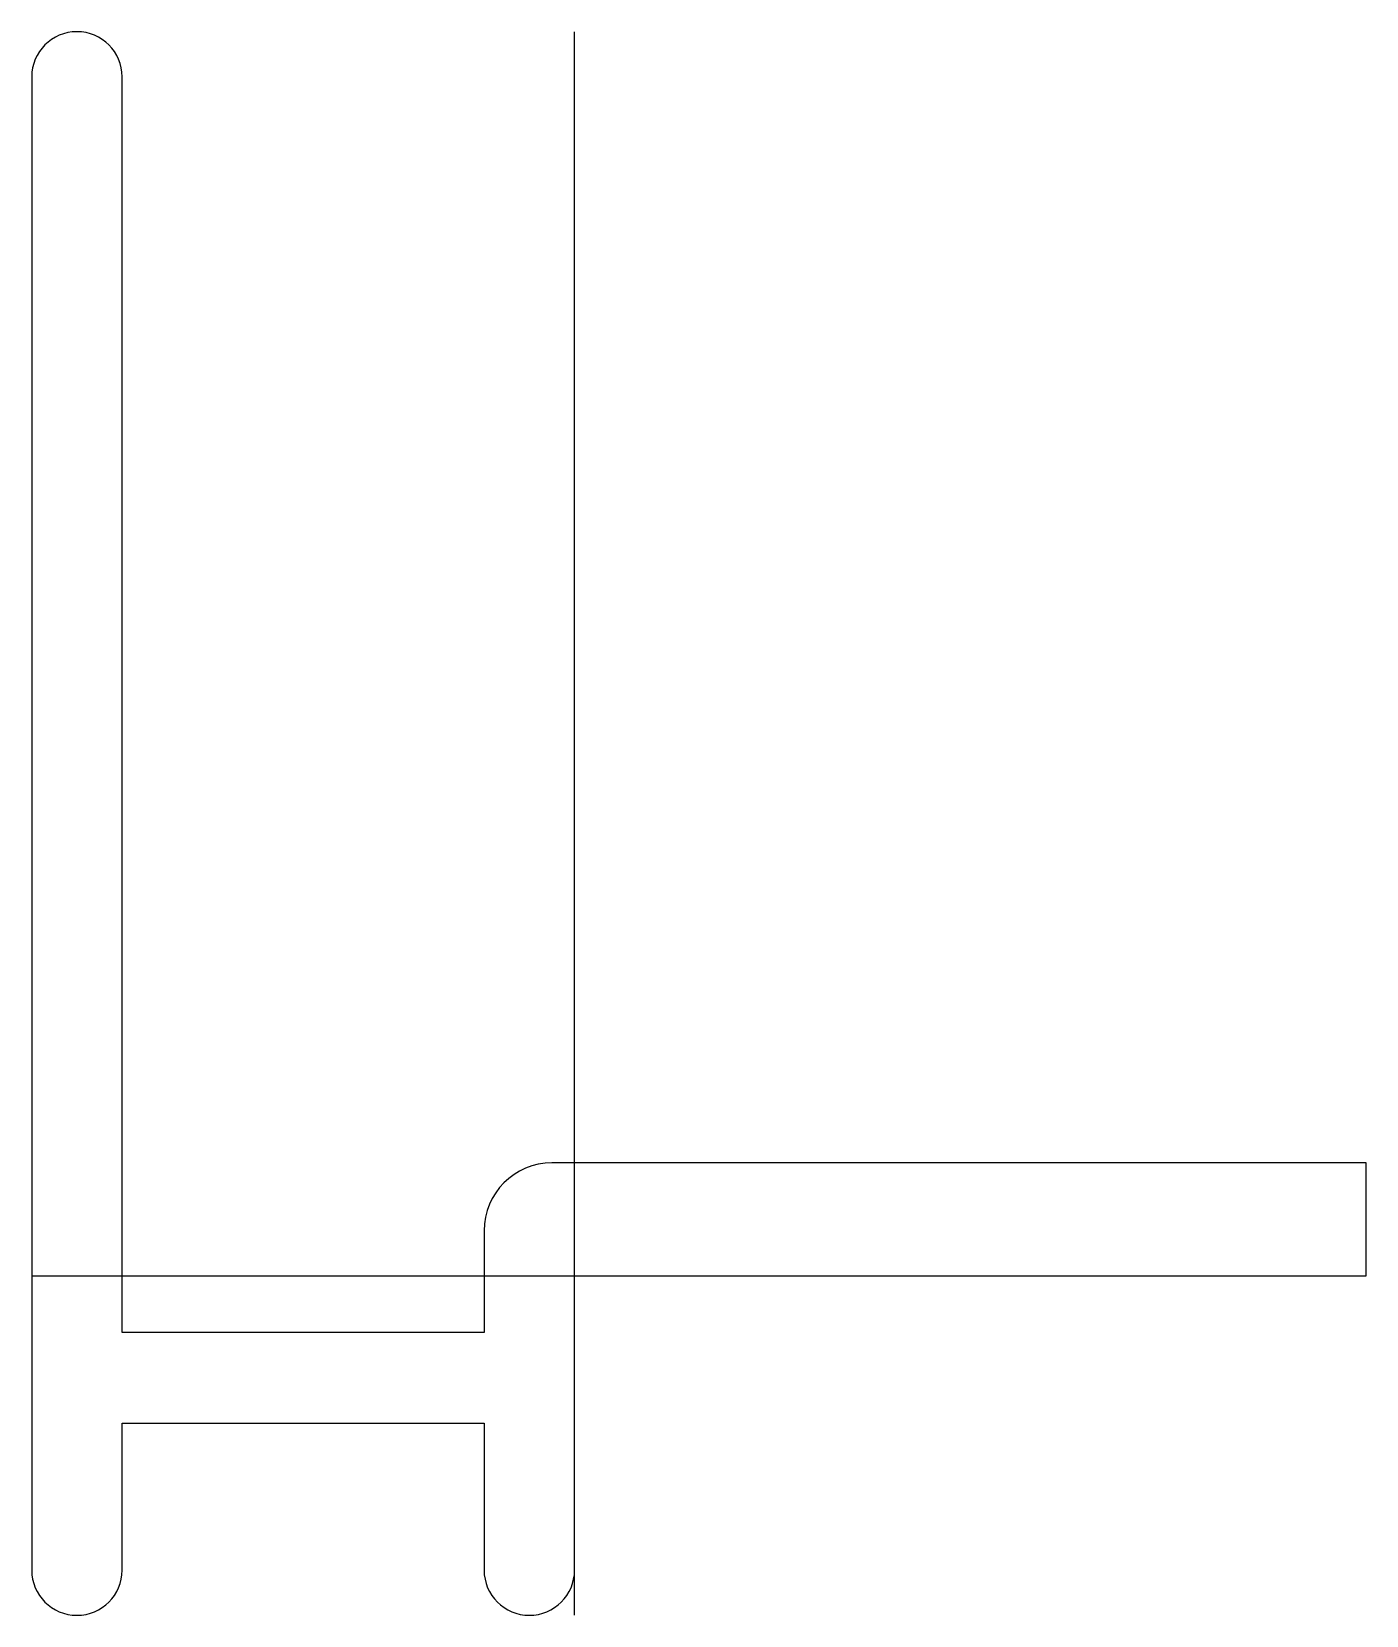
# Model space of a CAD drawing. Extents: x -9.6 to 14, y -6 to 22.
import ezdxf

# ---------------------------------------------------------------- set-up
doc = ezdxf.new("R2010")
doc.units = 0
doc.layers.get('0').update_dxf_attribs({"linetype": 'CONTINUOUS'})

msp = doc.modelspace()

# ---------------------------------------------------------------- linework, layer by layer
at = {"linetype": 'CONTINUOUS'}
for p, q in [((0, -6), (0, 22)), ((-9.6, 21.2), (-9.6, -5.2)), ((-9.6, 21.2), (-9.6, -5.2)), ((-8, -1), (-8, 21.2)), ((-8, -1), (-8, 21.2)), ((14, 2), (-0.4, 2)), ((14, 2), (-0.4, 2)), ((14, 0), (14, 2)), ((14, 0), (14, 2)), ((-1.6, 0.8), (-1.6, -1)), ((-1.6, 0.8), (-1.6, -1)), ((-9.6, 0), (14, 0)), ((0, -5.2), (0, 0)), ((0, 0), (14, 0)), ((0, -5.2), (0, 0)), ((0, 0), (14, 0)), ((-1.6, -1), (-8, -1)), ((-1.6, -1), (-8, -1)), ((-8, -5.2), (-8, -2.6)), ((-8, -2.6), (-1.6, -2.6)), ((-8, -5.2), (-8, -2.6)), ((-8, -2.6), (-1.6, -2.6)), ((-1.6, -2.6), (-1.6, -5.2)), ((-1.6, -2.6), (-1.6, -5.2))]:
    msp.add_line(p, q, dxfattribs=at)
for centre, radius, start, end in [((-8.8, 21.2), 0.8, 0, 180), ((-8.8, 21.2), 0.8, 0, 180), ((-0.4, 0.8), 1.2, 90, 180), ((-0.4, 0.8), 1.2, 90, 180), ((-8.8, -5.2), 0.8, 180, 360), ((-8.8, -5.2), 0.8, 180, 360), ((-0.8, -5.2), 0.8, 180, 0), ((-0.8, -5.2), 0.8, 180, 0)]:
    msp.add_arc(centre, radius, start, end, dxfattribs=at)

doc.saveas('drawing.dxf')
